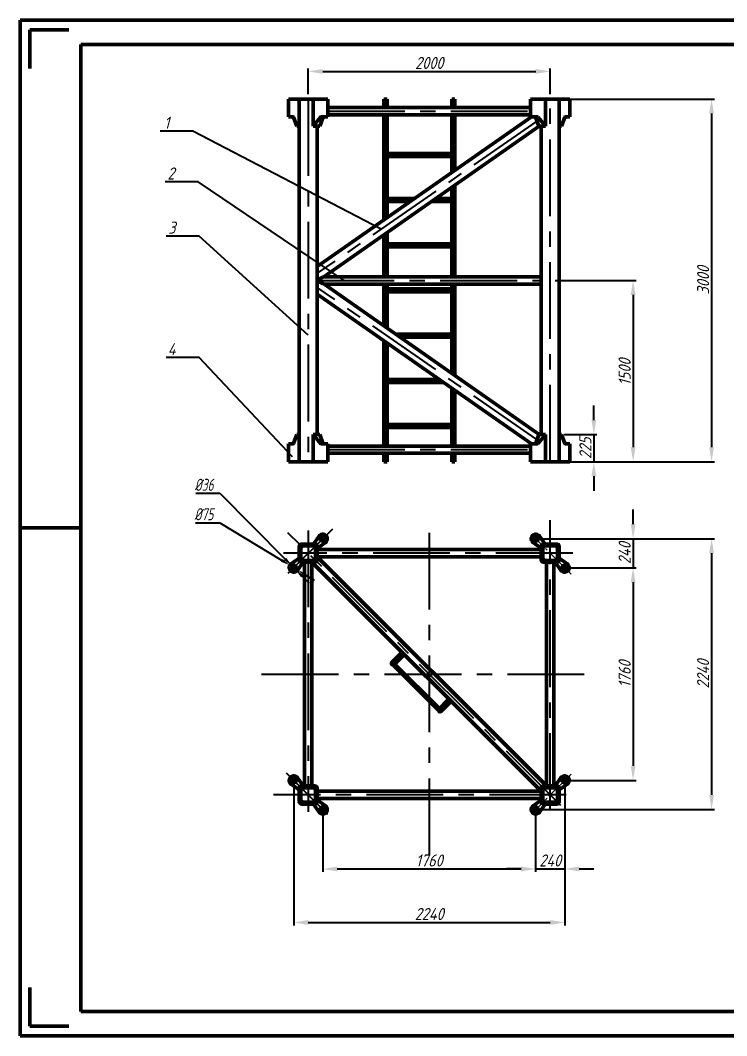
# Model space of a CAD drawing. Header units: millimetres. Extents: x 7185 to 9436, y 1355 to 7918.
# Drawn here: x 7185.3 to 7477.3, y 1355.1 to 1775.1 of the extents above; entities that cross this region are included whole.
import ezdxf
from ezdxf import colors
from ezdxf.entities.mleader import LeaderData, LeaderLine
from ezdxf.math import Vec2, Vec3

# ---------------------------------------------------------------- set-up
doc = ezdxf.new("R2010")
doc.units = ezdxf.units.MM
doc.linetypes.add('AD_LTYPE1 0 mm', pattern=[16, 13, -1, 1, -1])
doc.linetypes.add('CENTER', pattern=[50.8, 31.75, -6.35, 6.35, -6.35])
for name, color, linetype, lineweight in [('ACADCENTER', 1, 'AD_LTYPE1 0 mm', 0), ('ACADDEFPOINTS', 7, 'Continuous', 0), ('中心线层', 1, 'CENTER', 25), ('图层1', 7, 'Continuous', 50), ('总内框线', 7, 'Continuous', 50), ('标准节', 3, 'Continuous', 70), ('标注层', 3, 'Continuous', 25)]:
    doc.layers.add(name, color=color, linetype=linetype, lineweight=lineweight)
doc.styles.add('5号字', font='gbeitc.shx', dxfattribs={"height": 5, "bigfont": 'gbcbig.shx'})
doc.styles.get("Standard").update_dxf_attribs({"font": 'txt', "bigfont": 'gbcbig.shx'})
doc.styles.add('陈杰（2）', font='gbeitc.shx', dxfattribs={"width": 0.8, "bigfont": 'gbcbig.shx'})
doc.dimstyles.new('ISO-25', dxfattribs={"dimtxt": 2.5, "dimasz": 2.5, "dimexe": 1.25, "dimexo": 0.625, "dimtad": 1, "dimtxsty": 'Standard', "dimcen": 2.5, "dimadec": 0, "dimazin": 0, "dimtfac": 1, "dimtmove": 0, "dimatfit": 3, "dimfxl": 1, "dimarcsym": 0})
doc.dimstyles.new('ISO-25$3', dxfattribs={"dimtxt": 15, "dimasz": 12, "dimexe": 1.25, "dimexo": 2, "dimgap": 1, "dimtad": 1, "dimtih": 1, "dimtoh": 1, "dimdsep": 46, "dimtxsty": '陈杰（2）', "dimcen": 2.5, "dimadec": 0, "dimazin": 0, "dimtfac": 1, "dimtmove": 2, "dimatfit": 3, "dimfxl": 1, "dimarcsym": 0})

# ---------------------------------------------------------------- blocks, each defined once
blk = doc.blocks.new('*D13')
at = {"layer": 'Defpoints', "color": 0, "transparency": 16777216}
for p in [(7410.31, 1548.69), (7410.31, 1460.69), (7438.6, 1460.69)]:
    blk.add_point(p, dxfattribs=at)
at = {"layer": '标注层', "color": 0, "lineweight": -2, "transparency": 16777216}
for p, q in [((7412.31, 1548.69), (7439.85, 1548.69)), ((7438.6, 1542.69), (7438.6, 1466.69)), ((7412.31, 1460.69), (7439.85, 1460.69))]:
    blk.add_line(p, q, dxfattribs=at)
at = {"layer": '标注层', "color": 0, "transparency": 16777216}
for points in [[(7437.6, 1542.69), (7439.6, 1542.69), (7438.6, 1548.69)], [(7437.6, 1466.69), (7439.6, 1466.69), (7438.6, 1460.69)]]:
    blk.add_solid(points, dxfattribs=at)
at = {"layer": '标注层', "color": 0, "transparency": 16777216, "insert": (7435.1, 1504.69), "char_height": 5, "attachment_point": 5, "rotation": 90, "style": '5号字'}
blk.add_mtext('1760', dxfattribs=at)
blk = doc.blocks.new('*D14')
at = {"layer": 'Defpoints', "color": 0, "transparency": 16777216}
for p in [(7398.31, 1560.69), (7398.31, 1448.69), (7471.03, 1448.69)]:
    blk.add_point(p, dxfattribs=at)
at = {"layer": '标注层', "color": 0, "lineweight": -2, "transparency": 16777216}
for p, q in [((7400.31, 1560.69), (7472.28, 1560.69)), ((7471.03, 1554.69), (7471.03, 1454.69)), ((7400.31, 1448.69), (7472.28, 1448.69))]:
    blk.add_line(p, q, dxfattribs=at)
at = {"layer": '标注层', "color": 0, "transparency": 16777216}
for points in [[(7470.03, 1554.69), (7472.03, 1554.69), (7471.03, 1560.69)], [(7470.03, 1454.69), (7472.03, 1454.69), (7471.03, 1448.69)]]:
    blk.add_solid(points, dxfattribs=at)
at = {"layer": '标注层', "color": 0, "transparency": 16777216, "insert": (7467.53, 1504.69), "char_height": 5, "attachment_point": 5, "rotation": 90, "style": '5号字'}
blk.add_mtext('2240', dxfattribs=at)
blk = doc.blocks.new('*D15')
at = {"layer": 'Defpoints', "color": 0, "transparency": 16777216}
for p in [(7310.31, 1448.69), (7398.31, 1448.69), (7398.31, 1424.07)]:
    blk.add_point(p, dxfattribs=at)
at = {"layer": '标注层', "color": 0, "lineweight": -2, "transparency": 16777216}
for p, q in [((7310.31, 1446.69), (7310.31, 1422.82)), ((7398.31, 1446.69), (7398.31, 1422.82)), ((7316.31, 1424.07), (7392.31, 1424.07))]:
    blk.add_line(p, q, dxfattribs=at)
at = {"layer": '标注层', "color": 0, "transparency": 16777216}
for points in [[(7316.31, 1425.07), (7316.31, 1423.07), (7310.31, 1424.07)], [(7392.31, 1425.07), (7392.31, 1423.07), (7398.31, 1424.07)]]:
    blk.add_solid(points, dxfattribs=at)
at = {"layer": '标注层', "color": 0, "transparency": 16777216, "insert": (7354.31, 1427.57), "char_height": 5, "attachment_point": 5, "style": '5号字'}
blk.add_mtext('1760', dxfattribs=at)
blk = doc.blocks.new('*D16')
at = {"layer": 'Defpoints', "color": 0, "transparency": 16777216}
for p in [(7298.31, 1460.69), (7410.31, 1460.68), (7410.31, 1401.94)]:
    blk.add_point(p, dxfattribs=at)
at = {"layer": '标注层', "color": 0, "lineweight": -2, "transparency": 16777216}
for p, q in [((7298.31, 1458.69), (7298.3, 1400.7)), ((7410.31, 1458.68), (7410.31, 1400.69)), ((7304.3, 1401.95), (7404.31, 1401.94))]:
    blk.add_line(p, q, dxfattribs=at)
at = {"layer": '标注层', "color": 0, "transparency": 16777216}
for points in [[(7304.3, 1402.95), (7304.3, 1400.95), (7298.3, 1401.95)], [(7404.31, 1402.94), (7404.31, 1400.94), (7410.31, 1401.94)]]:
    blk.add_solid(points, dxfattribs=at)
at = {"layer": '标注层', "color": 0, "transparency": 16777216, "insert": (7354.31, 1405.44), "char_height": 5, "attachment_point": 5, "rotation": 359.9951, "style": '5号字'}
blk.add_mtext('2240', dxfattribs=at)
blk = doc.blocks.new('_None')
blk = doc.blocks.new('*D17')
at = {"layer": 'Defpoints', "color": 0, "transparency": 16777216}
for p in [(7404.32, 1753.96), (7304.3, 1742.55), (7404.32, 1742.55)]:
    blk.add_point(p, dxfattribs=at)
at = {"layer": '标注层', "color": 0, "lineweight": -2, "transparency": 16777216}
for p, q in [((7304.3, 1744.55), (7304.3, 1755.21)), ((7310.3, 1753.96), (7398.32, 1753.96)), ((7404.32, 1744.55), (7404.32, 1755.21))]:
    blk.add_line(p, q, dxfattribs=at)
at = {"layer": '标注层', "color": 0, "transparency": 16777216}
for points in [[(7310.3, 1754.96), (7310.3, 1752.96), (7304.3, 1753.96)], [(7398.32, 1754.96), (7398.32, 1752.96), (7404.32, 1753.96)]]:
    blk.add_solid(points, dxfattribs=at)
at = {"layer": '标注层', "color": 0, "transparency": 16777216, "insert": (7354.31, 1757.46), "char_height": 5, "attachment_point": 5, "style": '5号字'}
blk.add_mtext('2000', dxfattribs=at)
blk = doc.blocks.new('*D18')
at = {"layer": 'Defpoints', "color": 0, "transparency": 16777216}
for p in [(7404.32, 1742.55), (7404.32, 1592.51), (7471.03, 1592.51)]:
    blk.add_point(p, dxfattribs=at)
at = {"layer": '标注层', "color": 0, "lineweight": -2, "transparency": 16777216}
for p, q in [((7406.32, 1742.55), (7472.28, 1742.55)), ((7471.03, 1736.55), (7471.03, 1598.51)), ((7406.32, 1592.51), (7472.28, 1592.51))]:
    blk.add_line(p, q, dxfattribs=at)
at = {"layer": '标注层', "color": 0, "transparency": 16777216}
for points in [[(7470.03, 1736.55), (7472.03, 1736.55), (7471.03, 1742.55)], [(7470.03, 1598.51), (7472.03, 1598.51), (7471.03, 1592.51)]]:
    blk.add_solid(points, dxfattribs=at)
at = {"layer": '标注层', "color": 0, "transparency": 16777216, "insert": (7467.53, 1667.53), "char_height": 5, "attachment_point": 5, "rotation": 90, "style": '5号字'}
blk.add_mtext('3000', dxfattribs=at)
blk = doc.blocks.new('*D19')
at = {"layer": 'Defpoints', "color": 0, "transparency": 16777216}
for p in [(7398.31, 1560.69), (7410.32, 1548.69), (7438.6, 1548.69)]:
    blk.add_point(p, dxfattribs=at)
at = {"layer": '标注层', "color": 0, "lineweight": -2, "transparency": 16777216}
for p, q in [((7438.6, 1566.69), (7438.6, 1572.69)), ((7400.31, 1560.69), (7439.85, 1560.69)), ((7438.6, 1560.69), (7438.6, 1548.69)), ((7412.32, 1548.69), (7439.85, 1548.69)), ((7438.6, 1542.69), (7438.6, 1536.69))]:
    blk.add_line(p, q, dxfattribs=at)
at = {"layer": '标注层', "color": 0, "transparency": 16777216}
for points in [[(7437.6, 1566.69), (7439.6, 1566.69), (7438.6, 1560.69)], [(7437.6, 1542.69), (7439.6, 1542.69), (7438.6, 1548.69)]]:
    blk.add_solid(points, dxfattribs=at)
at = {"layer": '标注层', "color": 0, "transparency": 16777216, "insert": (7435.1, 1554.69), "char_height": 5, "attachment_point": 5, "rotation": 90, "style": '5号字'}
blk.add_mtext('240', dxfattribs=at)
blk = doc.blocks.new('*D20')
at = {"layer": 'Defpoints', "color": 0, "transparency": 16777216}
for p in [(7296.7, 1549.67), (7299.91, 1547.72)]:
    blk.add_point(p, dxfattribs=at)
at = {"layer": '标注层', "color": 0, "lineweight": -2, "transparency": 16777216}
for p, q in [((7257.69, 1567.29), (7267.79, 1567.29)), ((7267.79, 1567.29), (7293.29, 1551.75)), ((7299.91, 1547.72), (7296.7, 1549.67)), ((7303.33, 1545.63), (7306.74, 1543.55))]:
    blk.add_line(p, q, dxfattribs=at)
at = {"layer": '标注层', "color": 0, "transparency": 16777216}
for points in [[(7293.63, 1552.32), (7292.94, 1551.18), (7296.7, 1549.67)], [(7303.67, 1546.2), (7302.98, 1545.07), (7299.91, 1547.72)]]:
    blk.add_solid(points, dxfattribs=at)
at = {"layer": '标注层', "color": 0, "transparency": 16777216, "insert": (7261.19, 1570.79), "char_height": 15, "attachment_point": 5, "style": '陈杰（2）'}
blk.add_mtext('{\\H0.33333x;%%C75}', dxfattribs=at)
blk = doc.blocks.new('*D21')
at = {"layer": 'Defpoints', "color": 0, "transparency": 16777216}
for p in [(7297.59, 1549.41), (7298.98, 1548.02)]:
    blk.add_point(p, dxfattribs=at)
at = {"layer": '标注层', "color": 0, "lineweight": -2, "transparency": 16777216}
for p, q in [((7257.89, 1579.47), (7267.73, 1579.47)), ((7267.73, 1579.47), (7294.77, 1552.25)), ((7298.98, 1548.02), (7297.59, 1549.41)), ((7301.8, 1545.18), (7304.62, 1542.34))]:
    blk.add_line(p, q, dxfattribs=at)
at = {"layer": '标注层', "color": 0, "transparency": 16777216}
for points in [[(7295.25, 1552.72), (7294.3, 1551.78), (7297.59, 1549.41)], [(7302.27, 1545.65), (7301.33, 1544.71), (7298.98, 1548.02)]]:
    blk.add_solid(points, dxfattribs=at)
at = {"layer": '标注层', "color": 0, "transparency": 16777216, "insert": (7261.26, 1582.97), "char_height": 15, "attachment_point": 5, "style": '陈杰（2）'}
blk.add_mtext('{\\H0.33333x;%%C36}', dxfattribs=at)
blk = doc.blocks.new('*D22')
at = {"layer": 'Defpoints', "color": 0, "transparency": 16777216}
for p in [(7410.32, 1460.69), (7398.31, 1448.9), (7410.32, 1424.07)]:
    blk.add_point(p, dxfattribs=at)
at = {"layer": '标注层', "color": 0, "lineweight": -2, "transparency": 16777216}
for p, q in [((7410.32, 1458.69), (7410.32, 1422.82)), ((7398.31, 1446.9), (7398.31, 1422.82)), ((7392.31, 1424.07), (7386.31, 1424.07)), ((7398.31, 1424.07), (7410.32, 1424.07)), ((7416.32, 1424.07), (7422.32, 1424.07))]:
    blk.add_line(p, q, dxfattribs=at)
at = {"layer": '标注层', "color": 0, "transparency": 16777216}
for points in [[(7392.31, 1425.07), (7392.31, 1423.07), (7398.31, 1424.07)], [(7416.32, 1425.07), (7416.32, 1423.07), (7410.32, 1424.07)]]:
    blk.add_solid(points, dxfattribs=at)
at = {"layer": '标注层', "color": 0, "transparency": 16777216, "insert": (7404.32, 1427.57), "char_height": 5, "attachment_point": 5, "style": '5号字'}
blk.add_mtext('240', dxfattribs=at)
blk = doc.blocks.new('*D24')
at = {"layer": 'Defpoints', "color": 0, "transparency": 16777216}
for p in [(7404.32, 1667.53), (7404.32, 1592.51), (7438.6, 1592.51)]:
    blk.add_point(p, dxfattribs=at)
at = {"layer": '标注层', "color": 0, "lineweight": -2, "transparency": 16777216}
for p, q in [((7406.32, 1667.53), (7439.85, 1667.53)), ((7438.6, 1661.53), (7438.6, 1598.51)), ((7406.32, 1592.51), (7439.85, 1592.51))]:
    blk.add_line(p, q, dxfattribs=at)
at = {"layer": '标注层', "color": 0, "transparency": 16777216}
for points in [[(7437.6, 1661.53), (7439.6, 1661.53), (7438.6, 1667.53)], [(7437.6, 1598.51), (7439.6, 1598.51), (7438.6, 1592.51)]]:
    blk.add_solid(points, dxfattribs=at)
at = {"layer": '标注层', "color": 0, "transparency": 16777216, "insert": (7435.1, 1629.6), "char_height": 5, "attachment_point": 5, "rotation": 90, "style": '5号字'}
blk.add_mtext('1500', dxfattribs=at)
blk = doc.blocks.new('*D25')
at = {"layer": 'Defpoints', "color": 0, "transparency": 16777216}
for p in [(7408.07, 1603.76), (7408.07, 1592.51), (7422.37, 1592.51)]:
    blk.add_point(p, dxfattribs=at)
at = {"layer": '标注层', "color": 0, "lineweight": -2, "transparency": 16777216}
for p, q in [((7422.37, 1609.76), (7422.37, 1615.76)), ((7410.07, 1603.76), (7423.62, 1603.76)), ((7422.37, 1603.76), (7422.37, 1592.51)), ((7410.07, 1592.51), (7423.62, 1592.51)), ((7422.37, 1586.51), (7422.37, 1580.51))]:
    blk.add_line(p, q, dxfattribs=at)
at = {"layer": '标注层', "color": 0, "transparency": 16777216}
for points in [[(7421.37, 1609.76), (7423.37, 1609.76), (7422.37, 1603.76)], [(7421.37, 1586.51), (7423.37, 1586.51), (7422.37, 1592.51)]]:
    blk.add_solid(points, dxfattribs=at)
at = {"layer": '标注层', "color": 0, "transparency": 16777216, "insert": (7418.87, 1598.14), "char_height": 5, "attachment_point": 5, "rotation": 90, "style": '5号字'}
blk.add_mtext('225', dxfattribs=at)

msp = doc.modelspace()

# ---------------------------------------------------------------- linework, layer by layer
at = {"layer": 'ACADCENTER', "color": 0, "linetype": 'AD_LTYPE1 0 mm', "lineweight": 0}
for p, q in [((7310.306, 1562.948), (7310.306, 1558.005)), ((7398.313, 1562.947), (7398.314, 1558.005)), ((7312.56, 1560.694), (7308.053, 1560.694)), ((7396.06, 1560.694), (7400.567, 1560.694)), ((7412.951, 1546.066), (7398.636, 1560.381)), ((7298.307, 1546.44), (7298.306, 1550.946)), ((7410.315, 1546.441), (7410.315, 1550.947)), ((7296.053, 1548.693), (7300.995, 1548.694)), ((7412.568, 1548.694), (7407.625, 1548.694)), ((7298.307, 1462.94), (7298.306, 1458.434)), ((7412.951, 1463.314), (7398.636, 1448.999)), ((7410.315, 1462.939), (7410.315, 1458.433)), ((7296.053, 1460.687), (7300.995, 1460.687)), ((7412.568, 1460.686), (7407.625, 1460.686)), ((7310.306, 1446.433), (7310.306, 1451.375)), ((7398.313, 1446.433), (7398.314, 1451.375)), ((7312.56, 1448.686), (7308.053, 1448.686)), ((7396.06, 1448.686), (7400.567, 1448.686))]:
    msp.add_line(p, q, dxfattribs=at)
at = {"layer": 'ACADDEFPOINTS', "color": 0, "linetype": 'ByBlock', "lineweight": -2, "ltscale": 0.2}
msp.add_point((7410.315, 1460.686), dxfattribs=at)
at = {"layer": '中心线层', "color": 0}
for p, q in [((7304.299, 1742.548), (7304.299, 1592.512)), ((7404.323, 1592.512), (7404.323, 1742.548)), ((7312.439, 1737.547), (7396.184, 1737.547)), ((7398.824, 1733.409), (7308.05, 1670.456)), ((7308.05, 1667.53), (7400.572, 1667.53)), ((7398.824, 1601.652), (7308.05, 1664.604)), ((7312.439, 1597.513), (7396.184, 1597.513)), ((7404.319, 1448.525), (7404.319, 1568.294)), ((7408.671, 1450.328), (7295.843, 1563.158)), ((7314.286, 1564.674), (7295.909, 1546.296)), ((7304.302, 1564.058), (7304.302, 1447.767)), ((7354.311, 1563.155), (7354.309, 1426.025)), ((7413.64, 1554.699), (7294.033, 1554.699)), ((7285.036, 1504.691), (7418.406, 1504.69)), ((7295.132, 1463.861), (7312.269, 1446.723)), ((7410.919, 1454.681), (7289.955, 1454.681))]:
    msp.add_line(p, q, dxfattribs=at)
at = {"layer": '图层1', "color": 0, "linetype": 'Continuous', "lineweight": 50}
for p, q in [((7296.159, 1742.548), (7312.439, 1742.548)), ((7312.439, 1742.548), (7296.159, 1742.548)), ((7296.159, 1742.548), (7296.159, 1735.186)), ((7300.548, 1742.548), (7308.05, 1742.548)), ((7300.548, 1742.548), (7300.548, 1592.512)), ((7312.439, 1742.548), (7312.439, 1735.186)), ((7396.184, 1739.048), (7312.439, 1739.048)), ((7412.464, 1742.548), (7396.184, 1742.548)), ((7396.184, 1742.548), (7396.184, 1735.186)), ((7396.184, 1742.548), (7412.464, 1742.548)), ((7408.074, 1742.548), (7400.572, 1742.548)), ((7402.341, 1742.548), (7402.341, 1731.297)), ((7408.074, 1742.548), (7408.074, 1592.512)), ((7412.464, 1742.548), (7412.464, 1735.186)), ((7297.964, 1735.186), (7296.159, 1735.186)), ((7298.225, 1735.003), (7299.56, 1731.297)), ((7306.281, 1731.297), (7309.315, 1734.984)), ((7396.59, 1735.186), (7308.05, 1673.208)), ((7310.306, 1734.819), (7309.037, 1731.297)), ((7309.744, 1735.186), (7312.439, 1735.186)), ((7312.439, 1736.047), (7396.184, 1736.047)), ((7398.879, 1735.186), (7396.184, 1735.186)), ((7398.316, 1734.819), (7399.585, 1731.297)), ((7402.341, 1731.297), (7399.308, 1734.984)), ((7410.397, 1735.003), (7409.062, 1731.297)), ((7410.659, 1735.186), (7412.464, 1735.186)), ((7300.548, 1731.297), (7299.56, 1731.297)), ((7306.281, 1731.297), (7309.037, 1731.297)), ((7308.05, 1731.297), (7308.05, 1603.764)), ((7310.801, 1669.029), (7399.755, 1731.297)), ((7402.341, 1731.297), (7399.585, 1731.297)), ((7400.572, 1731.297), (7400.572, 1603.764)), ((7408.074, 1731.297), (7409.062, 1731.297)), ((7400.572, 1669.031), (7310.8, 1669.031)), ((7310.8, 1666.03), (7400.572, 1666.03)), ((7399.755, 1603.764), (7310.801, 1666.031)), ((7308.05, 1661.852), (7396.59, 1599.874)), ((7298.225, 1600.058), (7299.56, 1603.764)), ((7300.548, 1603.764), (7299.56, 1603.764)), ((7306.281, 1603.764), (7309.315, 1600.077)), ((7306.281, 1603.764), (7309.037, 1603.764)), ((7310.306, 1600.242), (7309.037, 1603.764)), ((7398.316, 1600.242), (7399.585, 1603.764)), ((7402.341, 1603.764), (7399.308, 1600.077)), ((7402.341, 1603.764), (7399.585, 1603.764)), ((7402.341, 1592.512), (7402.341, 1603.764)), ((7408.074, 1603.764), (7409.062, 1603.764)), ((7410.397, 1600.058), (7409.062, 1603.764)), ((7297.964, 1599.874), (7296.159, 1599.874)), ((7296.159, 1592.512), (7296.159, 1599.874)), ((7309.744, 1599.874), (7312.439, 1599.874)), ((7312.439, 1592.512), (7312.439, 1599.874)), ((7396.184, 1599.014), (7312.439, 1599.014)), ((7312.439, 1596.013), (7396.184, 1596.013)), ((7398.879, 1599.874), (7396.184, 1599.874)), ((7396.184, 1592.512), (7396.184, 1599.874)), ((7410.659, 1599.874), (7412.464, 1599.874)), ((7412.464, 1592.512), (7412.464, 1599.874)), ((7296.159, 1592.512), (7312.439, 1592.512)), ((7312.439, 1592.512), (7296.159, 1592.512)), ((7296.159, 1592.512), (7312.439, 1592.512)), ((7312.439, 1592.512), (7296.159, 1592.512)), ((7300.548, 1592.512), (7308.05, 1592.512)), ((7300.548, 1592.512), (7308.05, 1592.512)), ((7412.464, 1592.512), (7396.184, 1592.512)), ((7396.184, 1592.512), (7412.464, 1592.512)), ((7412.464, 1592.512), (7396.184, 1592.512)), ((7396.184, 1592.512), (7412.464, 1592.512)), ((7408.074, 1592.512), (7400.572, 1592.512)), ((7408.074, 1592.512), (7400.572, 1592.512)), ((7306.404, 1558.452), (7308.777, 1561.784)), ((7308.064, 1556.792), (7311.396, 1559.165)), ((7400.557, 1556.792), (7397.224, 1559.164)), ((7402.216, 1558.451), (7399.843, 1561.783)), ((7400.566, 1556.199), (7308.055, 1556.199)), ((7300.549, 1552.596), (7297.217, 1550.223)), ((7302.208, 1550.936), (7299.836, 1547.604)), ((7302.801, 1458.434), (7302.801, 1550.946)), ((7305.802, 1550.946), (7305.802, 1458.434)), ((7305.802, 1550.946), (7400.604, 1456.274)), ((7402.725, 1458.396), (7308.055, 1553.199)), ((7308.055, 1553.198), (7400.566, 1553.198)), ((7402.819, 1550.946), (7402.819, 1458.434)), ((7405.819, 1458.434), (7405.819, 1550.946)), ((7406.412, 1550.937), (7408.785, 1547.605)), ((7408.072, 1552.596), (7411.404, 1550.223)), ((7302.208, 1458.444), (7299.836, 1461.776)), ((7406.412, 1458.444), (7408.785, 1461.775)), ((7300.549, 1456.784), (7297.217, 1459.157)), ((7408.072, 1456.784), (7411.404, 1459.157)), ((7308.055, 1456.182), (7400.566, 1456.182)), ((7306.404, 1450.928), (7308.777, 1447.596)), ((7400.566, 1453.181), (7308.055, 1453.181)), ((7308.064, 1452.588), (7311.396, 1450.215)), ((7400.557, 1452.588), (7397.224, 1450.216)), ((7402.216, 1450.929), (7399.843, 1447.597))]:
    msp.add_line(p, q, dxfattribs=at)
at = {"layer": '图层1', "color": 0}
for p, q in [((7306.281, 1731.297), (7306.281, 1742.548)), ((7336.862, 1742.548), (7335.616, 1742.548)), ((7364.853, 1742.548), (7363.606, 1742.548)), ((7306.281, 1603.764), (7306.281, 1592.512)), ((7336.862, 1592.512), (7335.616, 1592.512)), ((7336.862, 1592.512), (7335.616, 1592.512)), ((7364.853, 1592.512), (7363.606, 1592.512)), ((7301.3, 1556.725), (7301.3, 1552.672)), ((7306.328, 1557.701), (7302.275, 1557.701)), ((7307.304, 1552.672), (7307.304, 1556.725)), ((7401.317, 1556.725), (7401.317, 1552.672)), ((7406.345, 1557.701), (7402.292, 1557.701)), ((7407.321, 1552.672), (7407.321, 1556.725)), ((7306.328, 1551.697), (7302.275, 1551.697)), ((7406.345, 1551.697), (7402.292, 1551.697)), ((7306.328, 1457.684), (7302.275, 1457.684)), ((7406.345, 1457.684), (7402.292, 1457.684)), ((7301.3, 1452.655), (7301.3, 1456.708)), ((7307.304, 1456.708), (7307.304, 1452.655)), ((7401.317, 1452.655), (7401.317, 1456.708)), ((7407.321, 1456.708), (7407.321, 1452.655)), ((7306.328, 1451.679), (7302.275, 1451.679)), ((7406.345, 1451.679), (7402.292, 1451.679))]:
    msp.add_line(p, q, dxfattribs=at)
at = {"layer": '图层1', "color": 0, "lineweight": 50}
for p, q in [((7335.616, 1742.548), (7335.616, 1739.048)), ((7336.862, 1742.548), (7336.862, 1739.048)), ((7363.606, 1742.548), (7363.606, 1739.048)), ((7364.853, 1742.548), (7364.853, 1739.048)), ((7335.616, 1736.047), (7335.616, 1718.678)), ((7336.862, 1736.047), (7336.862, 1717.805)), ((7363.606, 1736.047), (7363.606, 1712.098)), ((7364.853, 1736.047), (7364.853, 1712.97)), ((7335.616, 1718.678), (7335.616, 1692.504)), ((7336.862, 1720.062), (7363.606, 1720.062)), ((7363.606, 1718.816), (7336.862, 1718.816)), ((7336.862, 1717.805), (7336.862, 1693.377)), ((7363.606, 1705.993), (7363.606, 1699.084)), ((7364.853, 1706.866), (7364.853, 1698.212)), ((7336.862, 1701.367), (7348.277, 1701.367)), ((7356.998, 1701.367), (7360.346, 1701.367)), ((7360.346, 1701.367), (7363.606, 1701.367)), ((7346.496, 1700.121), (7336.862, 1700.121)), ((7362.126, 1700.121), (7355.217, 1700.121)), ((7363.606, 1700.121), (7362.126, 1700.121)), ((7363.606, 1699.084), (7363.606, 1669.031)), ((7364.853, 1698.212), (7364.853, 1669.031)), ((7335.616, 1686.399), (7335.616, 1669.031)), ((7336.862, 1687.272), (7336.862, 1669.031)), ((7336.862, 1682.671), (7363.606, 1682.671)), ((7363.606, 1681.425), (7336.862, 1681.425)), ((7335.616, 1666.03), (7335.616, 1648.661)), ((7336.862, 1666.03), (7336.862, 1647.789)), ((7336.862, 1663.976), (7363.606, 1663.976)), ((7363.606, 1666.03), (7363.606, 1635.976)), ((7364.853, 1666.03), (7364.853, 1636.849)), ((7363.606, 1662.73), (7336.862, 1662.73)), ((7335.616, 1642.556), (7335.616, 1623.45)), ((7340.445, 1645.28), (7363.606, 1645.28)), ((7363.606, 1644.034), (7342.226, 1644.034)), ((7336.862, 1641.684), (7336.862, 1624.322)), ((7363.606, 1635.976), (7363.606, 1629.067)), ((7364.853, 1636.849), (7364.853, 1628.195)), ((7336.862, 1626.585), (7340.094, 1626.585)), ((7340.094, 1626.585), (7350.19, 1626.585)), ((7350.19, 1626.585), (7358.432, 1626.585)), ((7335.616, 1623.45), (7335.616, 1616.383)), ((7338.314, 1625.339), (7336.862, 1625.339)), ((7336.862, 1624.322), (7336.862, 1617.255)), ((7348.41, 1625.339), (7338.314, 1625.339)), ((7360.212, 1625.339), (7348.41, 1625.339)), ((7363.606, 1622.963), (7363.606, 1599.014)), ((7364.853, 1622.09), (7364.853, 1599.014)), ((7336.862, 1617.255), (7336.862, 1599.014)), ((7335.616, 1616.383), (7335.616, 1599.014)), ((7336.862, 1607.889), (7363.606, 1607.889)), ((7363.606, 1606.643), (7336.862, 1606.643)), ((7335.616, 1596.013), (7335.616, 1592.512)), ((7336.862, 1596.013), (7336.862, 1592.512)), ((7363.606, 1596.013), (7363.606, 1592.512)), ((7364.853, 1596.013), (7364.853, 1592.512)), ((7343.061, 1513.739), (7338.846, 1509.518)), ((7343.973, 1512.827), (7339.758, 1508.607)), ((7358.05, 1489.883), (7339.469, 1508.44)), ((7339.986, 1508.835), (7358.445, 1490.4)), ((7362.433, 1494.393), (7358.217, 1490.172)), ((7363.345, 1493.482), (7359.13, 1489.261))]:
    msp.add_line(p, q, dxfattribs=at)
at = {"layer": '图层1', "color": 0, "linetype": 'Continuous', "lineweight": 50}
for centre in [(7310.306, 1560.694), (7398.313, 1560.694), (7298.306, 1548.693), (7410.315, 1548.694), (7298.306, 1460.687), (7410.315, 1460.686), (7310.306, 1448.686), (7398.313, 1448.686)]:
    msp.add_circle(centre, 1.017, dxfattribs=at)
at = {"layer": '图层1', "color": 0, "lineweight": 50}
for centre in [(7339.302, 1509.063), (7358.673, 1489.716)]:
    msp.add_circle(centre, 0.645, dxfattribs=at)
at = {"layer": '图层1', "color": 0, "linetype": 'Continuous', "lineweight": 50}
for centre, radius, start, end in [((7297.964, 1734.908), 0.278, 19.81586, 90), ((7309.744, 1734.631), 0.556, 90, 140.55416), ((7310.829, 1734.631), 0.556, 90, 160.18414), ((7397.793, 1734.631), 0.556, 19.81586, 90), ((7398.879, 1734.631), 0.556, 39.44584, 90), ((7410.659, 1734.908), 0.278, 90, 160.18414), ((7310.829, 1600.43), 0.556, 199.81586, 270), ((7397.793, 1600.43), 0.556, 270, 340.18414), ((7297.964, 1600.152), 0.278, 270, 340.18414), ((7309.744, 1600.43), 0.556, 219.44584, 270), ((7398.879, 1600.43), 0.556, 270, 320.55416), ((7410.659, 1600.152), 0.278, 199.81586, 270), ((7310.306, 1560.694), 1.878, 305.45744, 144.54256), ((7398.313, 1560.694), 1.878, 35.46238, 234.5475), ((7298.306, 1548.693), 1.878, 125.46238, 324.5475), ((7410.315, 1548.694), 1.878, 215.45744, 54.54256), ((7298.306, 1460.687), 1.878, 35.4525, 234.53762), ((7410.315, 1460.686), 1.878, 305.45744, 144.54256), ((7310.306, 1448.686), 1.878, 215.45744, 54.54256), ((7398.313, 1448.686), 1.878, 125.4525, 324.53762)]:
    msp.add_arc(centre, radius, start, end, dxfattribs=at)
at = {"layer": '图层1', "color": 0}
for centre, start, end in [((7302.275, 1556.725), 90, 180), ((7306.328, 1556.725), 0, 90), ((7402.292, 1556.725), 90, 180), ((7406.345, 1556.725), 0, 90), ((7302.275, 1552.672), 180, 270), ((7306.328, 1552.672), 270, 0), ((7402.292, 1552.672), 180, 270), ((7406.345, 1552.672), 270, 0), ((7302.275, 1456.708), 90, 180), ((7306.328, 1456.708), 0, 90), ((7402.292, 1456.708), 90, 180), ((7406.345, 1456.708), 0, 90), ((7302.275, 1452.655), 180, 270), ((7306.328, 1452.655), 270, 0), ((7402.292, 1452.655), 180, 270), ((7406.345, 1452.655), 270, 0)]:
    msp.add_arc(centre, 0.975, start, end, dxfattribs=at)
at = {"layer": '图层1', "color": 0, "linetype": 'Continuous', "lineweight": 50}
for points, knots in [([(7310.8, 1669.03), (7310.801, 1669.03), (7310.801, 1669.03), (7310.76, 1669.013), (7310.686, 1668.983), (7310.577, 1668.939), (7310.419, 1668.873), (7310.204, 1668.783), (7309.967, 1668.681), (7309.709, 1668.568), (7309.445, 1668.447), (7309.078, 1668.274), (7308.704, 1668.084), (7308.328, 1667.876), (7308.143, 1667.762), (7308.05, 1667.705)], [0, 0, 0, 0, 0.0188848, 0.0723393, 0.1121448, 0.1530383, 0.2258274, 0.3003442, 0.3842756, 0.4682602, 0.5539929, 0.6397387, 0.8187254, 0.9093725, 1, 1, 1, 1]), ([(7308.05, 1667.356), (7308.185, 1667.274), (7308.454, 1667.11), (7308.872, 1666.89), (7309.294, 1666.682), (7309.709, 1666.492), (7310.042, 1666.346), (7310.293, 1666.24), (7310.457, 1666.171), (7310.595, 1666.115), (7310.688, 1666.077), (7310.75, 1666.051), (7310.785, 1666.037), (7310.803, 1666.03), (7310.801, 1666.031), (7310.8, 1666.031)], [0, 0, 0, 0, 0.1312568, 0.2625689, 0.3976295, 0.5326453, 0.6616375, 0.7276034, 0.7934977, 0.8439172, 0.8953584, 0.9257439, 0.9568028, 0.9872499, 1, 1, 1, 1])]:
    msp.add_open_spline(points, degree=3, knots=knots, dxfattribs=at)
at = {"layer": '总内框线', "color": 0}
for p, q in [((7185.275, 1775.103), (7185.275, 1355.103)), ((7779.275, 1775.103), (7185.275, 1775.103)), ((7189.275, 1771.103), (7205.275, 1771.103)), ((7189.275, 1771.103), (7189.275, 1755.103)), ((7210.275, 1765.103), (7210.275, 1365.103)), ((7769.275, 1765.103), (7210.275, 1765.103)), ((7185.275, 1565.103), (7210.275, 1565.103)), ((7189.275, 1359.103), (7189.275, 1375.103)), ((7210.275, 1365.103), (7769.275, 1365.103)), ((7189.275, 1359.103), (7205.275, 1359.103)), ((7185.275, 1355.103), (7779.275, 1355.103))]:
    msp.add_line(p, q, dxfattribs=at)
at = {"layer": '标准节', "color": 0, "linetype": 'ByBlock', "lineweight": 50}
for p, q in [((7300.549, 1557.379), (7300.549, 1552.018)), ((7400.566, 1557.379), (7400.566, 1552.018)), ((7300.549, 1452.001), (7300.549, 1457.362)), ((7400.566, 1452.001), (7400.566, 1457.362))]:
    msp.add_line(p, q, dxfattribs=at)
at = {"layer": '标准节', "color": 0, "lineweight": 50}
for points in [[(7308.055, 1552.018), (7308.055, 1557.379, 0.4142136), (7306.982, 1558.452), (7301.621, 1558.452, 0.4142136), (7300.549, 1557.379), (7300.549, 1552.018, 0.4142136), (7301.621, 1550.946), (7306.982, 1550.946, 0.4142136)], [(7408.072, 1552.018), (7408.072, 1557.379, 0.4142136), (7407, 1558.452), (7401.638, 1558.452, 0.4142136), (7400.566, 1557.379), (7400.566, 1552.018, 0.4142136), (7401.638, 1550.946), (7407, 1550.946, 0.4142136)], [(7308.055, 1457.362), (7308.055, 1452.001, -0.4142136), (7306.982, 1450.928), (7301.621, 1450.928, -0.4142136), (7300.549, 1452.001), (7300.549, 1457.362, -0.4142136), (7301.621, 1458.434), (7306.982, 1458.434, -0.4142136)], [(7408.072, 1457.362), (7408.072, 1452.001, -0.4142136), (7407, 1450.928), (7401.638, 1450.928, -0.4142136), (7400.566, 1452.001), (7400.566, 1457.362, -0.4142136), (7401.638, 1458.434), (7407, 1458.434, -0.4142136)]]:
    msp.add_lwpolyline(points, format="xyb", close=True, dxfattribs=at)

# ---------------------------------------------------------------- dimensions: what is measured, and where the dimension line sits
at = {"layer": '标注层', "color": 0}
for base, p1, p2, text, picture, middle in [((7404.324, 1753.962), (7304.299, 1742.548), (7404.324, 1742.548), '2000', '*D17', (7354.311, 1757.462)), ((7398.313, 1424.066), (7310.306, 1448.687), (7398.313, 1448.687), '1760', '*D15', (7354.31, 1427.566))]:
    dim = msp.add_linear_dim(base=base, p1=p1, p2=p2, text=text, dimstyle='ISO-25', override={"dimtxt": 15, "dimasz": 6, "dimexo": 2, "dimgap": 1, "dimdsep": 46, "dimtxsty": '5号字'}, dxfattribs=at)
    dim.commit()
    dim.dimension.update_dxf_attribs({"geometry": picture, "text_midpoint": middle})
for base, p1, p2, angle, text, picture, middle, dimtype in [((7471.031, 1592.512), (7404.323, 1742.548), (7404.324, 1592.512), 90, '3000', '*D18', (7471.031, 1667.53), 160), ((7438.599, 1592.512), (7404.323, 1667.53), (7404.323, 1592.512), 90, '1500', '*D24', (7438.599, 1629.601), 160), ((7422.374, 1592.512), (7408.074, 1603.764), (7408.074, 1592.512), 90, '225', '*D25', (7422.374, 1598.138), 160), ((7438.599, 1548.694), (7398.313, 1560.694), (7410.324, 1548.694), 90, '240', '*D19', (7438.599, 1554.694), 160), ((7410.309, 1401.938), (7298.306, 1460.687), (7410.315, 1460.677), 359.99509, '2240', '*D16', (7354.305, 1401.943), 161)]:
    dim = msp.add_linear_dim(base=base, p1=p1, p2=p2, angle=angle, text=text, dimstyle='ISO-25', override={"dimtxt": 15, "dimasz": 6, "dimexo": 2, "dimgap": 1, "dimdsep": 46, "dimtxsty": '5号字'}, dxfattribs=at)
    dim.commit()
    dim.dimension.update_dxf_attribs({"geometry": picture, "text_midpoint": middle, "dimtype": dimtype})
for p1, p2, text, picture, middle in [((7298.979, 1548.017), (7297.594, 1549.41), '{\\H0.33333x;%%C36}', '*D21', (7261.262, 1579.467)), ((7299.91, 1547.716), (7296.703, 1549.67), '{\\H0.33333x;%%C75}', '*D20', (7261.187, 1567.294))]:
    dim = msp.add_diameter_dim_2p(p1=p1, p2=p2, text=text, dimstyle='ISO-25$3', override={"dimasz": 4, "dimtmove": 0}, dxfattribs=at)
    dim.commit()
    dim.dimension.update_dxf_attribs({"geometry": picture, "text_midpoint": middle, "dimtype": 163})
dim = msp.add_linear_dim(base=(7471.031, 1448.687), p1=(7398.313, 1560.694), p2=(7398.313, 1448.687), angle=90, text='2240', dimstyle='ISO-25', override={"dimtxt": 15, "dimasz": 6, "dimexo": 2, "dimgap": 1, "dimdsep": 46, "dimtxsty": '5号字'}, dxfattribs=at)
dim.commit()
dim.dimension.update_dxf_attribs({"geometry": '*D14', "text_midpoint": (7467.531, 1504.69)})
dim = msp.add_aligned_dim(p1=(7410.315, 1548.694), p2=(7410.315, 1460.686), distance=28.285, text='1760', dimstyle='ISO-25', override={"dimtxt": 15, "dimasz": 6, "dimexo": 2, "dimgap": 1, "dimdsep": 46, "dimtxsty": '5号字'}, dxfattribs=at)
dim.commit()
dim.dimension.update_dxf_attribs({"geometry": '*D13', "text_midpoint": (7435.099, 1504.69)})
dim = msp.add_linear_dim(base=(7410.324, 1424.066), p1=(7398.313, 1448.904), p2=(7410.324, 1460.686), text='240', dimstyle='ISO-25', override={"dimtxt": 15, "dimasz": 6, "dimexo": 2, "dimgap": 1, "dimdsep": 46, "dimtxsty": '5号字'}, dxfattribs=at)
dim.commit()
dim.dimension.update_dxf_attribs({"geometry": '*D22', "text_midpoint": (7404.319, 1424.066), "dimtype": 160})

# ---------------------------------------------------------------- leaders
ml = msp.add_multileader_mtext('Standard', dxfattribs=at)
ml.set_content('1', style='5号字')
ml.set_leader_properties()
ml.set_arrow_properties(name='NONE')
ml.build(insert=Vec2(0, 0))
ml.multileader.update_dxf_attribs({"text_left_attachment_type": 6, "text_right_attachment_type": 6, "dogleg_length": 0.36, "arrow_head_size": 5.998})
ctx = ml.context
ctx.base_point, ctx.char_height, ctx.arrow_head_size, ctx.landing_gap_size, ctx.plane_origin = Vec3(7242.811, 1729.229), 5, 5.998, 3, Vec3(7334.414, 1688.74)
ctx.left_attachment, ctx.right_attachment, ctx.text_align_type = 6, 6, 2
notes = []
notes.append((ctx, [(0, (1, 1, 0), (7256.63, 1729.229), (-1, 0), 6.777, [(0, [(7334.414, 1688.74)], 0, [])])]))
ctx.mtext.insert, ctx.mtext.alignment, ctx.mtext.flow_direction = Vec3(7246.853, 1735.229), 3, 5
ml = msp.add_multileader_mtext('Standard', dxfattribs=at)
ml.set_content('2', style='5号字')
ml.set_leader_properties()
ml.set_arrow_properties(name='NONE')
ml.build(insert=Vec2(0, 0))
ml.multileader.update_dxf_attribs({"text_left_attachment_type": 6, "text_right_attachment_type": 6, "dogleg_length": 0.36, "arrow_head_size": 5.998})
ctx = ml.context
ctx.base_point, ctx.char_height, ctx.arrow_head_size, ctx.landing_gap_size, ctx.plane_origin = Vec3(7243.494, 1708.254), 5, 5.998, 3, Vec3(7319.209, 1667.53)
ctx.left_attachment, ctx.right_attachment, ctx.text_align_type = 6, 6, 2
notes.append((ctx, [(0, (1, 1, 0), (7258.771, 1708.254), (-1, 0), 6.777, [(0, [(7319.209, 1667.53)], 0, [])])]))
ctx.mtext.insert, ctx.mtext.alignment, ctx.mtext.flow_direction = Vec3(7248.994, 1714.254), 3, 5
ml = msp.add_multileader_mtext('Standard', dxfattribs=at)
ml.set_content('3', style='5号字')
ml.set_leader_properties()
ml.set_arrow_properties(name='NONE')
ml.build(insert=Vec2(0, 0))
ml.multileader.update_dxf_attribs({"text_left_attachment_type": 6, "text_right_attachment_type": 6, "dogleg_length": 0.36, "arrow_head_size": 5.998})
ctx = ml.context
ctx.base_point, ctx.char_height, ctx.arrow_head_size, ctx.landing_gap_size, ctx.plane_origin = Vec3(7243.818, 1685.837), 5, 5.998, 3, Vec3(7304.299, 1644.914)
ctx.left_attachment, ctx.right_attachment, ctx.text_align_type = 6, 6, 2
notes.append((ctx, [(0, (1, 1, 0), (7259.199, 1685.837), (-1, 0), 6.777, [(0, [(7304.299, 1644.914)], 0, [])])]))
ctx.mtext.insert, ctx.mtext.alignment, ctx.mtext.flow_direction = Vec3(7249.422, 1691.837), 3, 5
ml = msp.add_multileader_mtext('Standard', dxfattribs=at)
ml.set_content('4', style='5号字')
ml.set_leader_properties()
ml.set_arrow_properties(name='NONE')
ml.build(insert=Vec2(0, 0))
ml.multileader.update_dxf_attribs({"text_left_attachment_type": 6, "text_right_attachment_type": 6, "dogleg_length": 0.36, "arrow_head_size": 5.998})
ctx = ml.context
ctx.base_point, ctx.char_height, ctx.arrow_head_size, ctx.landing_gap_size, ctx.plane_origin = Vec3(7244.358, 1635.582), 5, 5.998, 3, Vec3(7297.731, 1594.56)
ctx.left_attachment, ctx.right_attachment, ctx.text_align_type = 6, 6, 2
notes.append((ctx, [(0, (1, 1, 0), (7259.218, 1635.582), (-1, 0), 6.777, [(0, [(7297.731, 1594.56)], 0, [])])]))
ctx.mtext.insert, ctx.mtext.alignment, ctx.mtext.flow_direction = Vec3(7249.441, 1641.582), 3, 5
for ctx, leaders in notes:
    for number, flags, end, landing, length, lines in leaders:
        leader = LeaderData()
        leader.index, (leader.has_last_leader_line, leader.has_dogleg_vector, leader.attachment_direction) = number, flags
        leader.last_leader_point, leader.dogleg_vector, leader.dogleg_length = Vec3(end), Vec3(landing), length
        for number, points, colour, breaks in lines:
            line = LeaderLine()
            line.index, line.vertices, line.color, line.breaks = number, Vec3.list(points), colors.encode_raw_color(colour), breaks
            leader.lines.append(line)
        ctx.leaders.append(leader)

doc.saveas('drawing.dxf')
